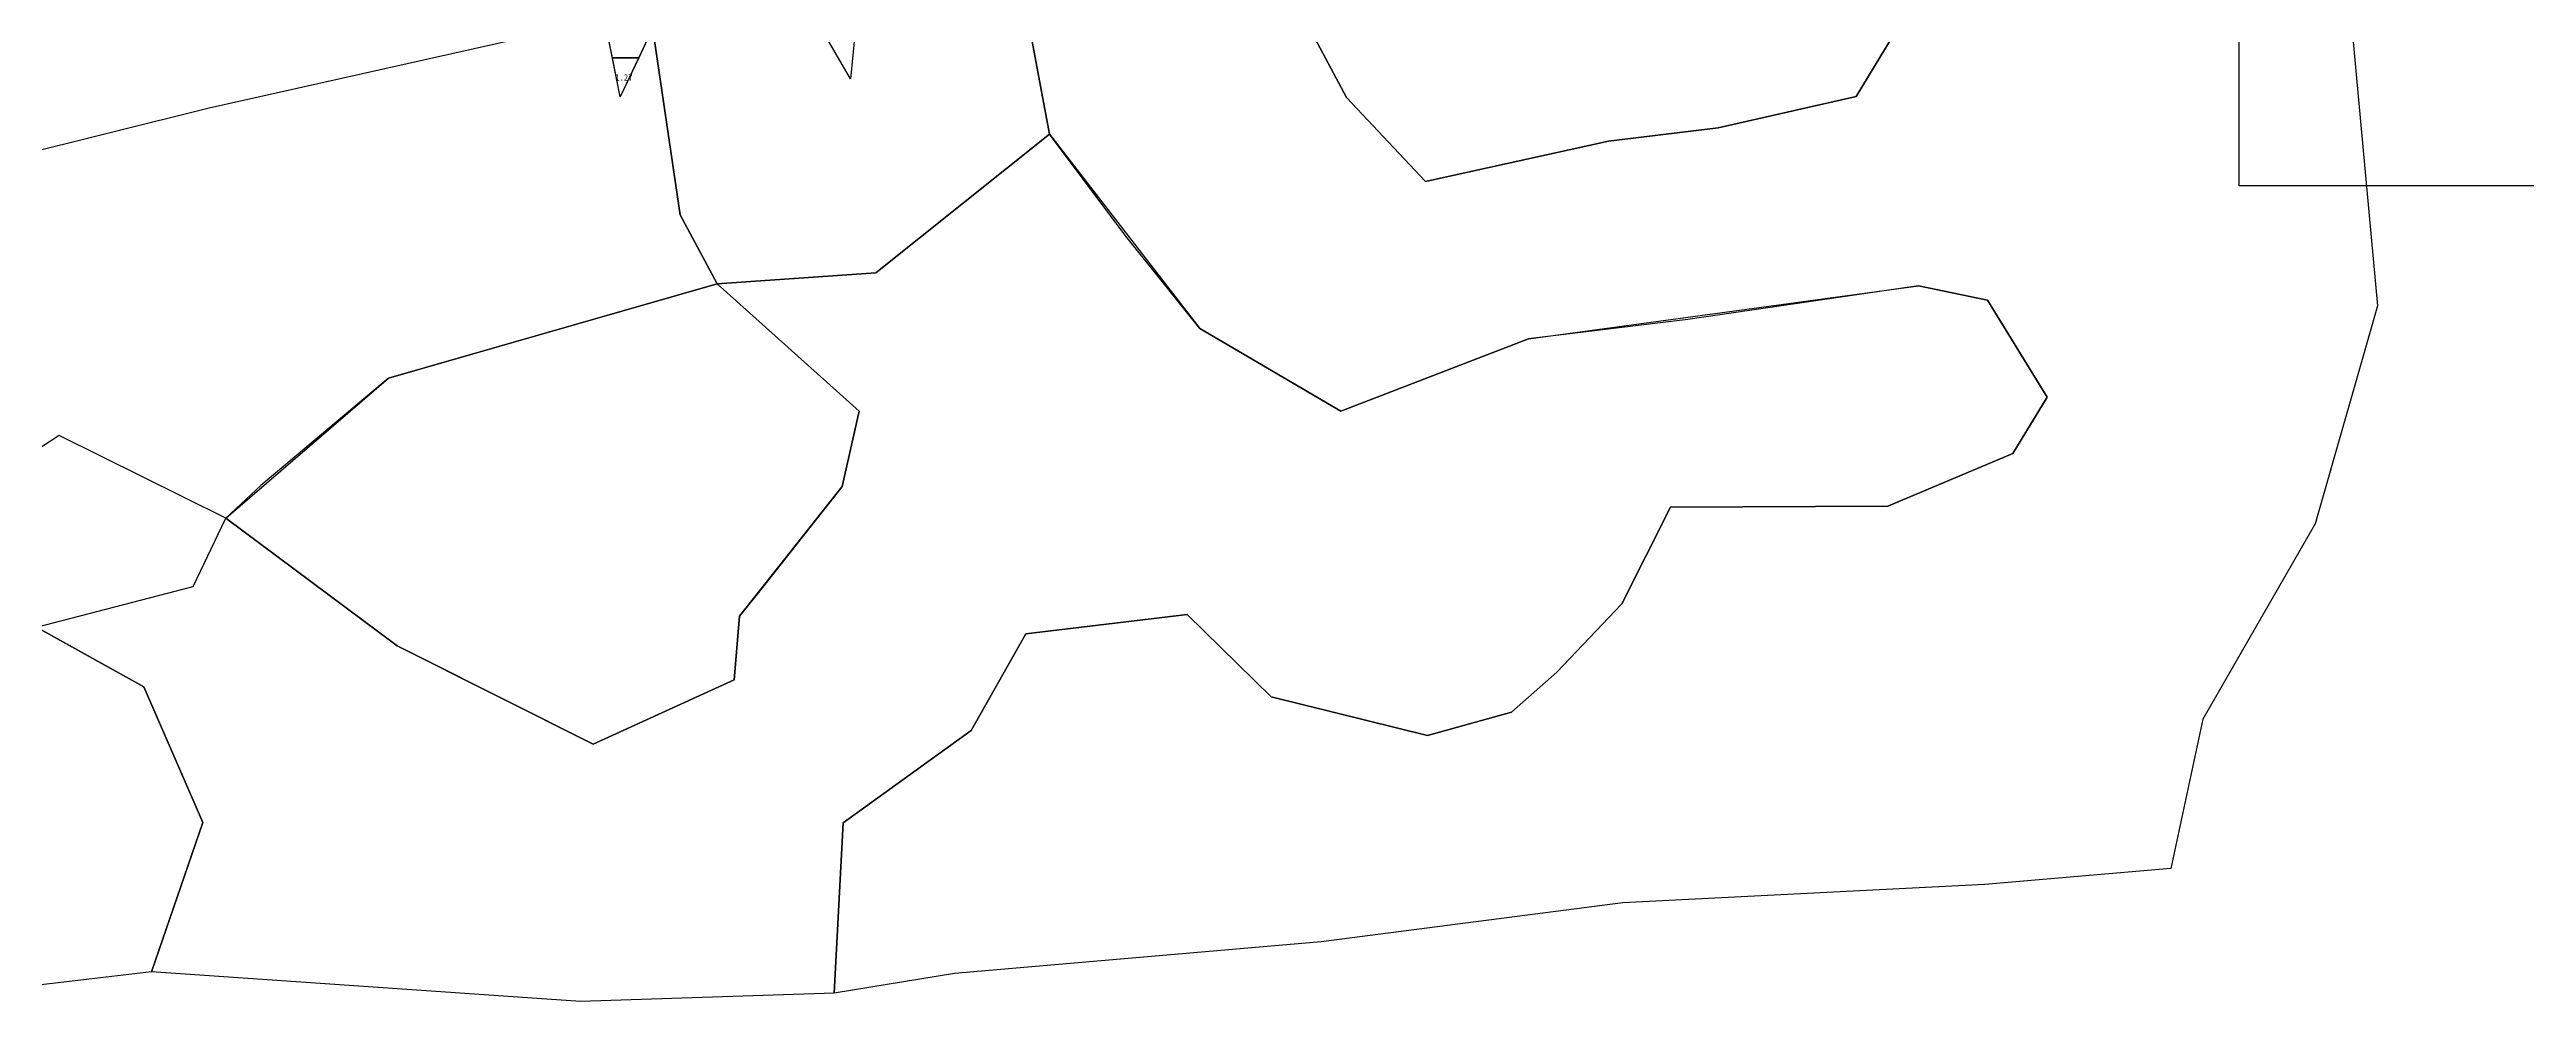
# Model space of a CAD drawing. Header units: metres. Extents: x 470001 to 470123, y 4349638 to 4349734.
# Drawn here: x 470028 to 470080.4, y 4349637.5 to 4349657.7 of the extents above; entities that cross this region are included whole.
import ezdxf

# ---------------------------------------------------------------- set-up
doc = ezdxf.new("R2010")
doc.units = ezdxf.units.M
for name, color, linetype in [('1.500-3.000', 1, 'Continuous'), ('爆区方格网', 7, 'Continuous'), ('综合图_历史矿块', 7, 'Continuous')]:
    doc.layers.add(name, color=color, linetype=linetype)
doc.styles.add('CN_TTF', font='simsunb.ttf')
picture_1 = doc.add_image_def('image1.png', size_in_pixel=(1052, 617))

msp = doc.modelspace()

# ---------------------------------------------------------------- linework, layer by layer
at = {"layer": '1.500-3.000', "color": 1, "lineweight": 30}
for points in [[(470045.437, 4349662.372), (470044.911, 4349657.045), (470042.443, 4349661.298)], [(470042.183, 4349661.198), (470040.037, 4349656.666), (470039.138, 4349661.146)]]:
    msp.add_lwpolyline(points, dxfattribs=at)
at = {"layer": '爆区方格网', "color": 1}
for points in [[(470040.659, 4349658.49), (470040.659, 4349657.979), (470040.428, 4349657.49), (470039.872, 4349657.49), (470039.671, 4349658.49), (470040.659, 4349658.49)], [(470040.428, 4349657.49), (470040.037, 4349656.666), (470039.872, 4349657.49), (470040.428, 4349657.49)]]:
    msp.add_lwpolyline(points, close=True, dxfattribs=at)
at = {"layer": '综合图_历史矿块', "color": 9}
for points in [[(470053.816, 4349660.878), (470066.788, 4349662.272), (470067.495, 4349658.791), (470066.204, 4349656.669), (470063.283, 4349656.008), (470060.964, 4349655.726), (470057.087, 4349654.869), (470055.414, 4349656.646), (470054.192, 4349658.942), (470053.816, 4349660.878)], [(470049.125, 4349655.871), (470045.45, 4349652.937), (470042.09, 4349652.708), (470041.308, 4349654.163), (470040.661, 4349658.519), (470048.386, 4349659.836), (470049.125, 4349655.871)], [(470000.618, 4349644.028), (470003.474, 4349646.45), (470006.69, 4349647.902), (470017.277, 4349652.328), (470025.068, 4349654.87), (470031.336, 4349656.433), (470040.661, 4349658.519), (470041.308, 4349654.163), (470042.09, 4349652.708), (470035.13, 4349650.711), (470032.425, 4349648.437), (470031.686, 4349647.744), (470028.158, 4349649.496), (470024.15, 4349646.879), (470026.249, 4349644.911), (470023.219, 4349642.756), (470021.897, 4349640.896), (470020.866, 4349638.2), (470011.725, 4349638.697), (470006.746, 4349640.564), (470003.426, 4349640.811), (470000.618, 4349644.028)], [(470045.096, 4349650.012), (470044.736, 4349648.414), (470043.047, 4349646.28), (470042.562, 4349645.668), (470042.451, 4349644.322), (470039.466, 4349642.957), (470035.741, 4349644.828), (470035.317, 4349645.041), (470031.686, 4349647.744), (470035.13, 4349650.711), (470038.1, 4349651.563), (470042.09, 4349652.708), (470045.096, 4349650.012)], [(470028.923, 4349644.745), (470029.949, 4349644.176), (470031.197, 4349641.303), (470030.11, 4349638.139), (470028.793, 4349637.985), (470025.85, 4349637.642), (470023.853, 4349637.865), (470020.866, 4349638.2), (470021.897, 4349640.896), (470023.219, 4349642.756), (470023.722, 4349643.113), (470026.249, 4349644.911), (470027.679, 4349645.435), (470028.923, 4349644.745)]]:
    msp.add_lwpolyline(points, close=True, dxfattribs=at)
for points in [[(470076.521, 4349660.129), (470077.249, 4349652.237), (470075.928, 4349647.622), (470073.547, 4349643.49), (470072.867, 4349640.331), (470068.933, 4349639.99), (470061.268, 4349639.601), (470054.879, 4349638.777), (470047.117, 4349638.106), (470044.567, 4349637.688), (470044.76, 4349641.293), (470047.467, 4349643.25), (470048.627, 4349645.298), (470052.039, 4349645.708), (470053.818, 4349643.965), (470057.131, 4349643.145), (470058.91, 4349643.639), (470059.872, 4349644.483), (470061.243, 4349645.934), (470062.274, 4349647.979), (470066.875, 4349647.997), (470069.526, 4349649.115), (470070.251, 4349650.304), (470068.988, 4349652.36), (470067.525, 4349652.661), (470062.645, 4349651.953), (470059.268, 4349651.538), (470055.296, 4349650.011), (470052.312, 4349651.762), (470050.741, 4349653.716), (470049.125, 4349655.871), (470049.125, 4349655.871), (470048.386, 4349659.836)], [(470054.192, 4349658.942), (470055.414, 4349656.646), (470057.087, 4349654.869), (470060.964, 4349655.726), (470063.283, 4349656.008), (470066.204, 4349656.669), (470067.495, 4349658.791)], [(470027.679, 4349645.435), (470030.993, 4349646.298), (470031.686, 4349647.744), (470035.317, 4349645.041), (470039.466, 4349642.957), (470042.451, 4349644.322), (470042.562, 4349645.668), (470044.736, 4349648.414), (470045.096, 4349650.012), (470042.09, 4349652.708), (470045.45, 4349652.937), (470049.125, 4349655.871), (470052.312, 4349651.762), (470055.296, 4349650.011), (470059.268, 4349651.538), (470067.525, 4349652.661), (470068.988, 4349652.36), (470070.251, 4349650.304), (470069.526, 4349649.115), (470066.875, 4349647.997), (470062.274, 4349647.979), (470061.243, 4349645.934), (470059.872, 4349644.483), (470058.91, 4349643.639), (470057.131, 4349643.145), (470053.818, 4349643.965), (470052.039, 4349645.708), (470048.627, 4349645.298), (470047.467, 4349643.25), (470044.76, 4349641.293), (470044.567, 4349637.688), (470039.199, 4349637.514), (470030.11, 4349638.139), (470031.197, 4349641.303), (470029.949, 4349644.176), (470027.679, 4349645.435)]]:
    msp.add_lwpolyline(points, dxfattribs=at)

# ---------------------------------------------------------------- texts
at = {"color": 1, "style": 'CN_TTF'}
msp.add_text('1.27', height=0.1333, dxfattribs=at).set_placement((470039.934, 4349657.008))

# ---------------------------------------------------------------- pictures from other files: only their frames are drawn
image = msp.add_image(picture_1, insert=(470074.319, 4349654.778), size_in_units=(40, 23.46))

doc.saveas('drawing.dxf')
